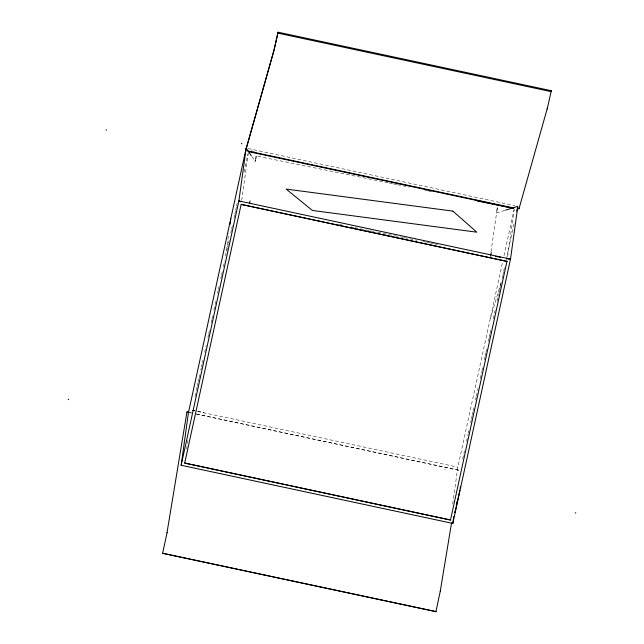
<?xml version="1.0" encoding="UTF-8"?>
<svg xmlns="http://www.w3.org/2000/svg" width="644" height="644" viewBox="0 0 644 644"><rect width="100%" height="100%" fill="white"/><g stroke="black" fill="none" stroke-linecap="round" stroke-linejoin="round"><path stroke-width="0.48" stroke-dasharray="3.22 2.42" d="M186.631 449.093L187.879 440.126M241.717 200.421L248.214 153.594M251.772 156.436L255.113 161.419L255.37 159.575M452.716 504.019L457.828 467.158L502.706 261.601M490.173 257.737L490.446 255.749M490.994 251.78L496.926 210.508M507.609 256.739L514.162 209.509M225.545 256.022L228.725 233.402M195.027 396.487L196.315 390.594M196.525 389.612L197.169 386.666M197.386 385.684L198.03 382.737M198.247 381.747L198.883 378.801M199.101 377.819L199.745 374.872M200.815 369.962L201.25 367.998M201.459 367.016L202.103 364.069M202.321 363.087L202.965 360.141M204.679 352.284L206.177 345.409M207.891 337.553L208.535 334.598M208.753 333.616L209.397 330.67M211.111 322.813L211.755 319.867M211.973 318.885L212.609 315.938M213.897 310.046L215.829 301.207M217.543 293.35L218.187 290.404M218.405 289.422L219.049 286.467M220.763 278.611L221.407 275.664M221.617 274.682L222.261 271.736M223.339 266.825L224.619 260.933M226.76 251.152L227.396 248.222M227.606 247.248L228.25 244.326M228.459 243.343L229.103 240.421M230.81 232.613L231.446 229.683M231.655 228.709L232.299 225.778M234.005 217.97L234.641 215.04M234.851 214.066L235.495 211.135M235.704 210.161L236.348 207.231M236.557 206.257L237.411 202.353M244.02 172.101L248.069 153.554M255.113 161.419L255.491 159.704M503.994 255.7L514.081 209.501M462.698 458.866L464.404 451.025M466.546 441.229L468.043 434.37M468.26 433.388L468.896 430.45M470.611 422.609L471.255 419.671M471.464 418.697L472.108 415.75M472.326 414.776L472.962 411.838M473.179 410.856L473.823 407.918M475.53 400.077L476.174 397.139M476.391 396.157L478.098 388.316M480.239 378.519L481.736 371.66M481.945 370.678L482.589 367.74M484.304 359.907L484.948 356.961M485.157 355.987L485.801 353.041M486.011 352.067L486.655 349.129M488.369 341.288L489.005 338.35M489.223 337.367L489.867 334.429M490.076 333.447L491.147 328.553M493.288 318.748L495.429 308.951M497.136 301.11L498.633 294.252M498.85 293.278L499.494 290.339M499.704 289.357L500.348 286.419M500.557 285.437L501.418 281.517L490.044 319.601M502.054 278.586L502.698 275.656M502.908 274.682L503.552 271.752M503.761 270.77L504.405 267.84M506.112 260.031L514.427 221.93M445.31 469.387L444.674 469.701M496.363 213.084L504.767 210.427M192.21 410.373L203.56 412.369L204.019 413.255M257.85 156.291L388.525 182.904M389.507 183.105L392.462 183.709M393.444 183.91L396.39 184.506M397.372 184.707L409.165 187.106M424.879 190.31L427.833 190.914M428.815 191.115L431.762 191.711M339.34 224.49L342.286 225.094M351.133 226.889L354.079 227.493M355.061 227.694L369.809 230.697M370.791 230.898L376.692 232.098M377.674 232.299L399.296 236.702M400.278 236.903L403.225 237.499M404.207 237.7L416.982 240.301M422.883 241.508L425.829 242.104M426.811 242.305L429.765 242.909M430.747 243.11L433.694 243.706M434.676 243.907L437.622 244.511M248.149 148.555L514.894 205.678M251.361 150.801L254.299 151.429M192.025 410.236L457.828 467.158M189.529 412.49L191.493 412.909M196.396 413.955L459.212 470.241M188.483 412.45L191.421 413.086M196.331 414.132L460.13 470.627"/><path stroke-width="0.97" d="M505.701 210.137L517.84 206.305L510.507 259.113L452.804 523.427L181.157 465.258L188.483 412.45L246.193 148.136L251.208 155.607M506.965 261.327L450.494 520.022L184.691 463.1L241.162 204.406L506.965 261.384L241.162 204.406M246.193 148.136L238.868 200.944L181.157 465.258M450.494 520.022L184.699 463.044M452.804 523.427L453.77 516.456M455.228 510.756L454.954 512.672L459.88 490.132M460.106 488.474L460.339 486.816M229.964 224.555L230.793 218.654M167.005 532.741L186.953 411.935L188.547 412.281M440.255 591.256L451.565 522.856M277.886 33.126L278.063 32.2L551.304 90.715L551.135 91.641L277.886 33.126L273.966 50.53L245.662 150.543L274.135 49.604L278.063 32.2M519.08 208.133L518.911 209.059L547.376 108.12M162.65 553.285L435.956 611.623L162.65 553.285L167.078 532.564M435.891 611.8L440.319 591.079M255.676 158.851L256.24 156.275M249.478 203.504L250.041 200.936M496.926 210.508L497.49 207.94M490.696 255.314L491.291 252.593M516.77 211.192L517.623 207.279M456.274 505.443L457.127 501.523M547.207 109.045L551.304 90.715M186.953 411.935L188.483 412.45M575.213 513.026L575.817 512.809M507.601 258.912L510.507 259.113L238.868 200.944L240.542 201.797M476.963 200.92L513.316 208.318L248.495 151.606M495.59 256.312L500.485 257.31M247.264 150.889L514.009 208.004M241.379 143.354L241.903 143.805M106.067 129.742L106.582 130.201M68.184 399.191L68.707 399.65M452.885 211.119L286.161 189.078L312.404 210.459L476.818 232.186L452.885 211.119"/></g></svg>
